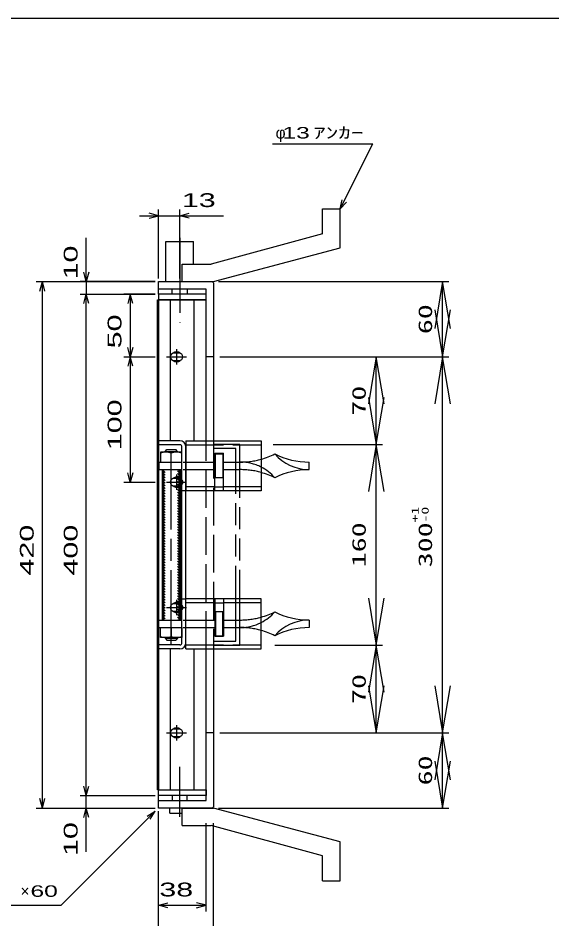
# Model space of a CAD drawing. Units: millimetres at full size, sheet at 1:5. Extents: x -910 to 868, y -641 to 524.
# Drawn here: x -134 to 292, y -195 to 524 of the extents above; entities that cross this region are included whole.
import ezdxf
from ezdxf.enums import TextEntityAlignment as Align

# ---------------------------------------------------------------- set-up
doc = ezdxf.new("R2010")
doc.units = ezdxf.units.MM
doc.header["$LTSCALE"] = 5
for name, pattern in [('CHAIN', [18.5, 12, -1.5, 3.5, -1.5]), ('CHAIN_DOUBLE_DASH', [23.5, 12, -1.5, 3.5, -1.5, 3.5, -1.5]), ('DASHED', [7.5, 6, -1.5]), ('LONG_DASHED_DOTTED', [15.25, 12, -1.5, 0.25, -1.5])]:
    doc.linetypes.add(name, pattern=pattern)
for name, color, linetype, lineweight in [('0_2', 150, 'Continuous', 25), ('16', 3, 'Continuous', 25), ('17', 2, 'Continuous', 25), ('19', 6, 'Continuous', 25), ('22', 4, 'Continuous', 25)]:
    doc.layers.add(name, color=color, linetype=linetype, lineweight=lineweight)
doc.styles.add('ベクトル', font='')
doc.styles.add('ＭＳ ゴシック', font='')
doc.styles.get('ベクトル').set_extended_font_data('ベクトル')
doc.styles.get('ＭＳ ゴシック').set_extended_font_data('MS Gothic')

# ---------------------------------------------------------------- blocks, each defined once
blk = doc.blocks.new('open_arrow')
at = {"color": 0, "linetype": 'Continuous', "lineweight": -2}
blk.add_lwpolyline([(7.5, 1.25), (0, 0), (7.5, -1.25)], dxfattribs=at)

msp = doc.modelspace()

# ---------------------------------------------------------------- hatches: boundary and pattern name
at = {"layer": '17', "lineweight": 13}
h = msp.add_hatch(dxfattribs=at)
h.set_pattern_fill('USER', style=0, pattern_type=2)
h.set_pattern_definition([(135, (-116.072, 466.827), (-1.06066, -1.06066), [])])
h.paths.add_polyline_path([(-18.7, 43.956), (-18.7, 163.956), (-16.7, 163.956), (-16.7, 43.956)])
h = msp.add_hatch(dxfattribs=at)
h.set_pattern_fill('USER', style=0, pattern_type=2)
h.set_pattern_definition([(135, (-109.072, 466.827), (-1.06066, -1.06066), [])])
h.paths.add_polyline_path([(-6.7, 43.956), (-6.7, 163.956), (-4.7, 163.956), (-4.7, 43.956)])

# ---------------------------------------------------------------- linework, layer by layer
at = {"layer": '0_2'}
msp.add_line((-862, 524.25), (868, 524.25), dxfattribs=at)
at = {"layer": '16'}
for p, q in [((16, 303.956), (-22, 303.956)), ((-22, 303.956), (-22, 299.456)), ((16, 299.456), (16, 303.956)), ((-22.7, -91.544), (-22.7, 299.456)), ((-22.7, 299.456), (-22, 299.456)), ((-22, 299.456), (16, 299.456)), ((-22, 299.456), (-22, -91.544)), ((16, 299.456), (-22, 299.456)), ((-12.5, 299.456), (-12.5, 186.956)), ((6.5, 186.956), (6.5, 299.456)), ((16, 186.956), (16, 299.456)), ((-7.5, 259.956), (-7.5, 247.956)), ((-15.5, 253.956), (0.5, 253.956)), ((-5.5, 256.956), (-9.5, 256.956)), ((-9.5, 250.956), (-5.5, 250.956)), ((-12.5, 20.956), (-12.5, -91.544)), ((6.5, -91.544), (6.5, 20.956)), ((16, -91.544), (16, 20.956)), ((-5.5, -43.044), (-9.5, -43.044)), ((-7.5, -40.044), (-7.5, -52.044)), ((-15.5, -46.044), (0.5, -46.044)), ((-9.5, -49.044), (-5.5, -49.044)), ((-22, -91.544), (-22.7, -91.544)), ((-22, -91.544), (16, -91.544)), ((-22, -96.044), (-22, -91.544)), ((-22, -91.544), (16, -91.544)), ((16, -91.544), (16, -96.044)), ((16, -96.044), (-22, -96.044))]:
    msp.add_line(p, q, dxfattribs=at)
at = {"layer": '16', "color": 171, "linetype": 'DASHED'}
for p, q in [((-7.5, 159.956), (-7.5, 147.956)), ((-15.5, 153.956), (0.5, 153.956)), ((-5.5, 156.956), (-9.5, 156.956)), ((-9.5, 150.956), (-5.5, 150.956)), ((-7.5, 59.956), (-7.5, 47.956)), ((-15.5, 53.956), (0.5, 53.956)), ((-5.5, 56.956), (-9.5, 56.956)), ((-9.5, 50.956), (-5.5, 50.956))]:
    msp.add_line(p, q, dxfattribs=at)
at = {"layer": '16'}
for centre, radius, start, end in [((-9.5, 253.956), 3, 90, 270), ((-7.5, 253.956), 4, 46.6, 133.4), ((-5.5, 253.956), 3, 270, 90), ((-7.5, 253.956), 4, 226.6, 313.4), ((-9.5, -46.044), 3, 90, 270), ((-7.5, -46.044), 4, 46.6, 133.4), ((-5.5, -46.044), 3, 270, 90), ((-7.5, -46.044), 4, 226.6, 313.4)]:
    msp.add_arc(centre, radius, start, end, dxfattribs=at)
at = {"layer": '16', "color": 171, "linetype": 'DASHED'}
for centre, radius, start, end in [((-9.5, 153.956), 3, 90, 270), ((-7.5, 153.956), 4, 46.6, 133.4), ((-7.5, 153.956), 4, 226.6, 313.4), ((-5.5, 153.956), 3, 270, 90), ((-7.5, 53.956), 4, 46.6, 133.4), ((-9.5, 53.956), 3, 90, 270), ((-7.5, 53.956), 4, 226.6, 313.4), ((-5.5, 53.956), 3, 270, 90)]:
    msp.add_arc(centre, radius, start, end, dxfattribs=at)
at = {"layer": '17', "color": 3}
for p, q in [((-4.8, 186.956), (-22, 186.956)), ((-22, 183.756), (-22, 186.956)), ((0, 186.956), (0, 146.956)), ((0, 186.956), (60, 186.956)), ((60, 186.956), (60, 146.956)), ((-4.8, 183.756), (-22, 183.756)), ((-3.2, 25.756), (-3.2, 182.156)), ((0, 25.756), (0, 182.156)), ((23, 176.956), (30, 176.956)), ((23, 146.956), (23, 176.956)), ((30, 146.956), (30, 176.956)), ((0, 146.956), (-3.2, 146.956)), ((60, 146.956), (0, 146.956)), ((23, 150.156), (30, 150.156)), ((-3.2, 60.956), (0, 60.956)), ((0, 20.956), (0, 60.956)), ((60, 60.956), (0, 60.956)), ((23, 60.956), (23, 30.956)), ((23, 57.756), (30, 57.756)), ((30, 60.956), (30, 30.956)), ((60, 20.956), (60, 60.956)), ((23, 30.956), (30, 30.956)), ((-4.8, 24.156), (-22, 24.156)), ((-22, 24.156), (-22, 20.956)), ((-4.8, 20.956), (-22, 20.956)), ((0, 20.956), (60, 20.956))]:
    msp.add_line(p, q, dxfattribs=at)
at = {"layer": '17'}
for p, q in [((-16.7, 178.456), (-15.2, 179.956)), ((-15.2, 179.956), (-8.2, 179.956)), ((-6.7, 178.456), (-8.2, 179.956)), ((-3.2, 177.956), (-20.2, 177.956)), ((-20.2, 177.956), (-20.2, 169.956)), ((-16.7, 177.956), (-16.7, 178.456)), ((-16.7, 178.456), (-6.7, 178.456)), ((-15.888, 177.956), (-15.888, 179.268)), ((-11.7, 169.956), (-11.7, 177.062)), ((-7.512, 177.956), (-7.512, 179.268)), ((-6.7, 177.956), (-6.7, 178.456)), ((-3.2, 169.956), (-3.2, 177.956)), ((23.5, 157.456), (23.5, 176.456)), ((23.5, 176.456), (29.5, 176.456)), ((29.5, 176.456), (29.5, 157.456)), ((-21.7, 169.956), (-21.7, 163.956)), ((-21.7, 169.956), (-3.2, 169.956)), ((-20.2, 169.956), (-3.2, 169.956)), ((98.3, 164.017), (98.3, 169.956)), ((-21.7, 163.956), (-3.2, 163.956)), ((-17.7, 43.956), (-17.7, 163.956)), ((-5.7, 163.956), (-5.7, 43.956)), ((29.5, 157.456), (23.5, 157.456)), ((29.5, 50.456), (23.5, 50.456)), ((23.5, 50.456), (23.5, 31.456)), ((29.5, 31.456), (29.5, 50.456)), ((-21.7, 37.956), (-21.7, 43.956)), ((-21.7, 43.956), (-3.2, 43.956)), ((98.3, 43.896), (98.3, 37.956)), ((-21.7, 37.956), (-3.2, 37.956)), ((-20.2, 29.956), (-20.2, 37.956)), ((-20.2, 37.956), (-3.2, 37.956)), ((-11.7, 37.956), (-11.7, 30.851)), ((-3.2, 37.956), (-3.2, 29.956)), ((-3.2, 29.956), (-20.2, 29.956)), ((-16.7, 29.956), (-16.7, 29.456)), ((-16.7, 29.456), (-6.7, 29.456)), ((-16.7, 29.456), (-15.2, 27.956)), ((-15.888, 29.956), (-15.888, 28.644)), ((-6.7, 29.456), (-8.2, 27.956)), ((-7.512, 29.956), (-7.512, 28.644)), ((-6.7, 29.956), (-6.7, 29.456)), ((23.5, 31.456), (29.5, 31.456)), ((-15.2, 27.956), (-8.2, 27.956))]:
    msp.add_line(p, q, dxfattribs=at)
at = {"layer": '17', "color": 33, "linetype": 'CHAIN'}
msp.add_line((-11.7, 23.803), (-11.7, 183.21), dxfattribs=at)
at = {"layer": '17', "color": 3, "linetype": 'DASHED'}
for p, q in [((0, 183.756), (60, 183.756)), ((23, 150.156), (0, 150.156)), ((60, 150.156), (30, 150.156)), ((23, 57.756), (0, 57.756)), ((60, 57.756), (30, 57.756)), ((0, 24.156), (60, 24.156))]:
    msp.add_line(p, q, dxfattribs=at)
at = {"layer": '17', "linetype": 'DASHED'}
for p, q in [((-2.115, 169.956), (23.5, 169.956)), ((29.5, 169.956), (43.3, 169.956)), ((-2.115, 163.956), (23.5, 163.956)), ((29.5, 163.956), (43.3, 163.956)), ((-2.115, 43.956), (23.5, 43.956)), ((29.5, 43.956), (43.3, 43.956)), ((-2.115, 37.956), (23.5, 37.956)), ((29.5, 37.956), (43.3, 37.956))]:
    msp.add_line(p, q, dxfattribs=at)
at = {"layer": '17', "color": 7}
for p, q in [((-18.7, 43.956), (-18.7, 163.956)), ((-4.7, 163.956), (-4.7, 43.956))]:
    msp.add_line(p, q, dxfattribs=at)
at = {"layer": '17', "color": 3}
for centre, radius, start, end in [((-4.8, 182.156), 4.8, 0, 90), ((-4.8, 182.156), 1.6, 0, 90), ((-4.8, 25.756), 4.8, 270, 0), ((-4.8, 25.756), 1.6, 270, 0)]:
    msp.add_arc(centre, radius, start, end, dxfattribs=at)
at = {"layer": '17'}
for centre, radius, start, end in [((-15.95, 167.512), 10.453, 66.00934, 113.99066), ((-7.45, 167.512), 10.453, 66.00934, 113.99066), ((43.3, 231.38), 61.423, 285.77645, 296.59714), ((98.3, 231.38), 61.423, 243.40286, 270), ((98.3, 200.456), 36.5, 221.11209, 270), ((43.3, 133.456), 36.5, 41.11209, 62.77189), ((43.3, 102.533), 61.423, 63.40286, 74.22355), ((98.3, 102.533), 61.423, 90, 116.59714), ((43.3, 105.38), 61.423, 285.77645, 296.59714), ((43.3, 74.456), 36.5, 297.22811, 318.88791), ((98.3, 105.38), 61.423, 243.40286, 270), ((98.3, 7.456), 36.5, 90, 138.88791), ((98.3, -23.467), 61.423, 90, 116.59714), ((-15.95, 40.401), 10.453, 246.00934, 293.99066), ((-7.45, 40.401), 10.453, 246.00934, 293.99066), ((43.3, -23.467), 61.423, 63.40286, 74.22355)]:
    msp.add_arc(centre, radius, start, end, dxfattribs=at)
at = {"layer": '17', "linetype": 'DASHED'}
for centre, radius, start, end in [((43.3, 231.38), 61.423, 270, 285.77645), ((43.3, 133.456), 36.5, 62.77189, 90), ((43.3, 102.533), 61.423, 74.22355, 90), ((43.3, 105.38), 61.423, 270, 285.77645), ((43.3, 74.456), 36.5, 270, 297.22811), ((43.3, -23.467), 61.423, 74.22355, 90)]:
    msp.add_arc(centre, radius, start, end, dxfattribs=at)
at = {"layer": '19'}
for p, q in [((109, 371.956), (123, 371.956)), ((109, 351.956), (109, 371.956)), ((123, 340.956), (123, 371.956)), ((-16, 313.956), (-16, 345.956)), ((-16, 345.956), (6, 345.956)), ((6, 327.956), (6, 345.956)), ((109, 351.956), (20, 327.956)), ((22, 313.956), (123, 340.956)), ((-3, 327.956), (20, 327.956)), ((-3, 313.956), (-3, 327.956)), ((-22, 303.956), (-22, 313.956)), ((-22, 313.956), (21, 313.956)), ((-3, 313.956), (22, 313.956)), ((21, 313.956), (22, 312.956)), ((22, 312.956), (22, 186.956)), ((16, 307.956), (-22, 307.956)), ((-11, 303.956), (-11, 307.956)), ((1, 307.956), (1, 303.956)), ((16, 186.956), (16, 307.956)), ((22, 253.956), (16, 253.956)), ((16, -100.044), (16, 20.956)), ((22, 20.956), (22, -105.044)), ((22, -46.044), (16, -46.044)), ((-22, -106.044), (-22, -96.044)), ((-22, -100.044), (16, -100.044)), ((-11, -96.044), (-11, -100.044)), ((1, -100.044), (1, -96.044)), ((21, -106.044), (-22, -106.044)), ((-13, -110.044), (-13, -106.044)), ((-3, -106.044), (22, -106.044)), ((-3, -120.044), (-3, -106.044)), ((22, -105.044), (21, -106.044)), ((123, -133.044), (22, -106.044)), ((-13, -110.044), (-3, -110.044)), ((-3, -120.044), (20, -120.044)), ((109, -144.044), (20, -120.044)), ((123, -164.044), (123, -133.044)), ((109, -164.044), (109, -144.044)), ((109, -164.044), (123, -164.044))]:
    msp.add_line(p, q, dxfattribs=at)
at = {"layer": '19', "linetype": 'LONG_DASHED_DOTTED'}
for p, q in [((-5, 348.956), (-5, 280.956)), ((-5, -113.044), (-5, -73.044))]:
    msp.add_line(p, q, dxfattribs=at)
at = {"layer": '19', "color": 171, "linetype": 'DASHED'}
for p, q in [((16, 20.956), (16, 186.956)), ((22, 186.956), (22, 20.956))]:
    msp.add_line(p, q, dxfattribs=at)
at = {"layer": '19', "linetype": 'CHAIN_DOUBLE_DASH'}
for p, q in [((43, 183.956), (22, 183.956)), ((39.8, 180.756), (22, 180.756)), ((39.8, 27.156), (39.8, 180.756)), ((43, 23.956), (43, 183.956)), ((22, 27.156), (39.8, 27.156)), ((22, 23.956), (43, 23.956))]:
    msp.add_line(p, q, dxfattribs=at)
at = {"layer": '22'}
for p, q in [((69, 423.956), (149, 423.956)), ((123, 371.956), (149, 423.956)), ((123, 371.956), (124.5, 379.256)), ((123, 371.956), (128, 377.456)), ((-22, 366.456), (-29.5, 368.456)), ((-22, 316.456), (-22, 371.456)), ((-5, 316.456), (-5, 371.456)), ((-5, 366.456), (2.5, 368.456)), ((-37, 366.456), (-22, 366.456)), ((-29.5, 364.456), (-22, 366.456)), ((-22, 366.456), (-5, 366.456)), ((2.5, 364.456), (-5, 366.456)), ((-5, 366.456), (30, 366.456)), ((-79.5, 313.956), (-79.5, 348.956)), ((-79.5, 313.956), (-81.5, 321.456)), ((-77.5, 321.456), (-79.5, 313.956)), ((-119.5, 313.956), (-24.5, 313.956)), ((-116.5, 306.456), (-114.5, 313.956)), ((-112.5, 306.456), (-114.5, 313.956)), ((-114.5, -106.044), (-114.5, 313.956)), ((-24.5, 313.956), (-84.5, 313.956)), ((-79.5, 313.956), (-79.5, 303.956)), ((26, 313.956), (209.65, 313.956)), ((204.65, 253.956), (204.65, 313.956)), ((-84.5, 303.956), (-24.5, 303.956)), ((-81.5, 296.456), (-79.5, 303.956)), ((-77.5, 296.456), (-79.5, 303.956)), ((-79.5, -96.044), (-79.5, 303.956)), ((-24.5, 303.956), (-49.5, 303.956)), ((-44.5, 303.956), (-46.5, 296.456)), ((-42.5, 296.456), (-44.5, 303.956)), ((-44.5, 303.956), (-44.5, 253.956)), ((-44.5, 253.956), (-46.5, 261.456)), ((-42.5, 261.456), (-44.5, 253.956)), ((-49.5, 253.956), (-24.5, 253.956)), ((-44.5, 253.956), (-46.5, 246.456)), ((-42.5, 246.456), (-44.5, 253.956)), ((-44.5, 253.956), (-44.5, 153.956)), ((27, 253.956), (156.759, 253.956)), ((32, 253.956), (209.65, 253.956)), ((32, 253.956), (209.65, 253.956)), ((151.759, 183.956), (151.759, 253.956)), ((204.65, -46.044), (204.65, 253.956)), ((69.677, 183.956), (156.759, 183.956)), ((69.677, 183.956), (156.759, 183.956)), ((151.759, 23.956), (151.759, 183.956)), ((-44.5, 153.956), (-46.5, 161.456)), ((-42.5, 161.456), (-44.5, 153.956)), ((-49.5, 153.956), (-24.5, 153.956)), ((71.002, 23.956), (156.759, 23.956)), ((71.002, 23.956), (156.759, 23.956)), ((151.759, -46.044), (151.759, 23.956)), ((27, -46.044), (156.759, -46.044)), ((32, -46.044), (209.65, -46.044)), ((32, -46.044), (209.65, -46.044)), ((204.65, -106.044), (204.65, -46.044)), ((-79.5, -96.044), (-81.5, -88.544)), ((-79.5, -96.044), (-77.5, -88.544)), ((-114.5, -106.044), (-116.5, -98.544)), ((-114.5, -106.044), (-112.5, -98.544)), ((-84.5, -96.044), (-24.5, -96.044)), ((-79.5, -106.044), (-79.5, -96.044)), ((-119.5, -106.044), (-24.5, -106.044)), ((-84.5, -106.044), (-24.5, -106.044)), ((-81.5, -113.544), (-79.5, -106.044)), ((-77.5, -113.544), (-79.5, -106.044)), ((-79.5, -141.044), (-79.5, -106.044)), ((26, -106.044), (209.65, -106.044)), ((-99.5, -183.544), (-24.5, -108.544)), ((-31, -112.544), (-24.5, -108.544)), ((-28.5, -115.044), (-24.5, -108.544)), ((-22, -188.544), (-22, -108.544)), ((-22, -223.544), (-22, -108.544)), ((16, -188.544), (16, -118.044)), ((22, -223.544), (22, -118.044)), ((-199.5, -183.544), (-99.5, -183.544)), ((-22, -183.544), (-14.5, -181.544)), ((-14.5, -185.544), (-22, -183.544)), ((-22, -183.544), (16, -183.544)), ((16, -183.544), (8.5, -181.544)), ((8.5, -185.544), (16, -183.544))]:
    msp.add_line(p, q, dxfattribs=at)

# ---------------------------------------------------------------- block references
at = {"layer": '22', "xscale": 5, "yscale": 5}
for p, rotation in [((204.65, 313.956), 270), ((204.65, 253.956), 90), ((151.759, 253.956), 270), ((204.65, 253.956), 270), ((151.759, 183.956), 90), ((151.759, 183.956), 270), ((151.759, 23.956), 90), ((151.759, 23.956), 270), ((151.759, -46.044), 90), ((204.65, -46.044), 90), ((204.65, -46.044), 270), ((204.65, -106.044), 90)]:
    msp.add_blockref('open_arrow', p, dxfattribs=dict(at, rotation=rotation))

# ---------------------------------------------------------------- texts
at = {"layer": '22', "color": 2, "style": 'ベクトル'}
for s, p in [('φ', (71.5, 432.706)), ('×', (-132, -172.294))]:
    msp.add_text(s, height=9.164, dxfattribs=at).set_placement(p, align=Align.MIDDLE_LEFT)
for s, height, width, p in [(' 13 ', 9.164, 1.6, (71.5, 432.706)), ('ｱﾝｶｰ', 9.164, 1.6, (101.5, 432.706)), (' 13 ', 11, 1.65, (-10, 378.956)), (' 60 ', 9.164, 1.6, (-129.5, -172.294)), (' 38 ', 11, 1.65, (-28, -171.044))]:
    msp.add_text(s, height=height, dxfattribs=dict(at, width=width)).set_placement(p, align=Align.MIDDLE_LEFT)
at = {"layer": '22', "color": 2, "style": 'ベクトル', "width": 1.65}
for s, p in [(' 10 ', (-92, 308.956)), (' 50 ', (-57, 253.956)), (' 100 ', (-57, 172.706)), (' 420 ', (-127, 72.706)), (' 400 ', (-92, 72.706)), (' 10 ', (-92, -151.044))]:
    msp.add_text(s, height=11, rotation=90, dxfattribs=at).set_placement(p, align=Align.MIDDLE_LEFT)
at = {"layer": '22', "style": 'ＭＳ ゴシック', "width": 1.6}
for s, p in [('60', (199.65, 283.956)), ('70', (146.759, 218.956)), ('160', (146.759, 103.956)), ('300', (199.65, 103.956)), ('70', (146.759, -11.044)), ('60', (199.65, -76.044))]:
    msp.add_text(s, height=11, rotation=90, dxfattribs=at).set_placement(p, align=Align.BOTTOM_CENTER)
at = {"layer": '22', "color": 2, "style": 'ＭＳ ゴシック', "width": 1.6}
for s, p in [('+1', (182.847, 128.126)), ('-0', (190.778, 128.126))]:
    msp.add_text(s, height=5.677, rotation=90, dxfattribs=at).set_placement(p, align=Align.MIDDLE_CENTER)

doc.saveas('drawing.dxf')
